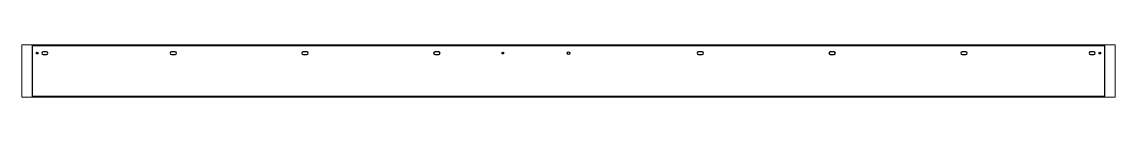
# Paper-space layout 'Layout1' of a CAD drawing. Header units: millimetres. Extents: x 0 to 257, y 91 to 104.
# The model-space entities are those that its viewports show. They can reach past a viewport. Long polylines and large blocks are cut down to what shows.
import ezdxf

# ---------------------------------------------------------------- set-up
doc = ezdxf.new("R2010")
doc.units = ezdxf.units.MM
doc.header["$LTSCALE"] = 25
doc.layers.add('3_Pezzi', color=7, linetype='Continuous')
doc.layers.add('5_Bulloni', color=7, linetype='Continuous')

msp = doc.modelspace()

# ---------------------------------------------------------------- linework, layer by layer
at = {"layer": '3_Pezzi', "color": 3, "linetype": 'Continuous'}
for p, q in [((0, -100), (0, 100)), ((0, 100), (4189.3, 100)), ((4189.3, 100), (4189.3, -100)), ((4189.3, -100), (0, -100))]:
    msp.add_line(p, q, dxfattribs=at)
at = {"layer": '5_Bulloni', "color": 4, "linetype": 'Continuous'}
for p, q in [((54.3, 75.2), (41.8, 75.2)), ((41.8, 64.7), (54.3, 64.7)), ((557.4, 75.2), (542.9, 75.2)), ((542.9, 64.7), (557.4, 64.7)), ((1072.4, 75.2), (1057.9, 75.2)), ((1057.9, 64.7), (1072.4, 64.7)), ((1587.4, 75.2), (1572.9, 75.2)), ((1572.9, 64.7), (1587.4, 64.7)), ((2617.4, 75.2), (2602.9, 75.2)), ((2602.9, 64.7), (2617.4, 64.7)), ((3132.4, 75.2), (3117.9, 75.2)), ((3117.9, 64.7), (3132.4, 64.7)), ((3647.4, 75.2), (3632.9, 75.2)), ((3632.9, 64.7), (3647.4, 64.7)), ((4147.8, 75.3), (4135.2, 75.3)), ((4135.2, 64.8), (4147.8, 64.8))]:
    msp.add_line(p, q, dxfattribs=at)
at = {"layer": '5_Bulloni', "color": 2, "linetype": 'Continuous'}
for centre, radius in [((18, 70), 3.25), ((1837.7, 70), 3.25), ((2095.2, 70), 5.25), ((4171.3, 70), 3.25)]:
    msp.add_circle(centre, radius, dxfattribs=at)
at = {"layer": '5_Bulloni', "color": 4, "linetype": 'Continuous'}
for centre, start, end in [((41.8, 70), 90, 270), ((54.3, 70), 270, 90), ((542.9, 70), 90, 270), ((557.4, 70), 270, 90), ((1057.9, 70), 90, 270), ((1072.4, 70), 270, 90), ((1572.9, 70), 90, 270), ((1587.4, 70), 270, 90), ((2602.9, 70), 90, 270), ((2617.4, 70), 270, 90), ((3117.9, 70), 90, 270), ((3132.4, 70), 270, 90), ((3632.9, 70), 90, 270), ((3647.4, 70), 270, 90), ((4135.2, 70), 90, 270), ((4147.8, 70), 270, 90)]:
    msp.add_arc(centre, 5.25, start, end, dxfattribs=at)

psp = doc.layouts.get("Layout1")

# ---------------------------------------------------------------- viewports
at = {"layer": '0'}
psp.add_viewport(center=(128.5, 97.5), size=(257, 12.26922), view_center_point=(2094.67, 0), view_height=204.00019, dxfattribs=at)

doc.saveas('drawing.dxf')
